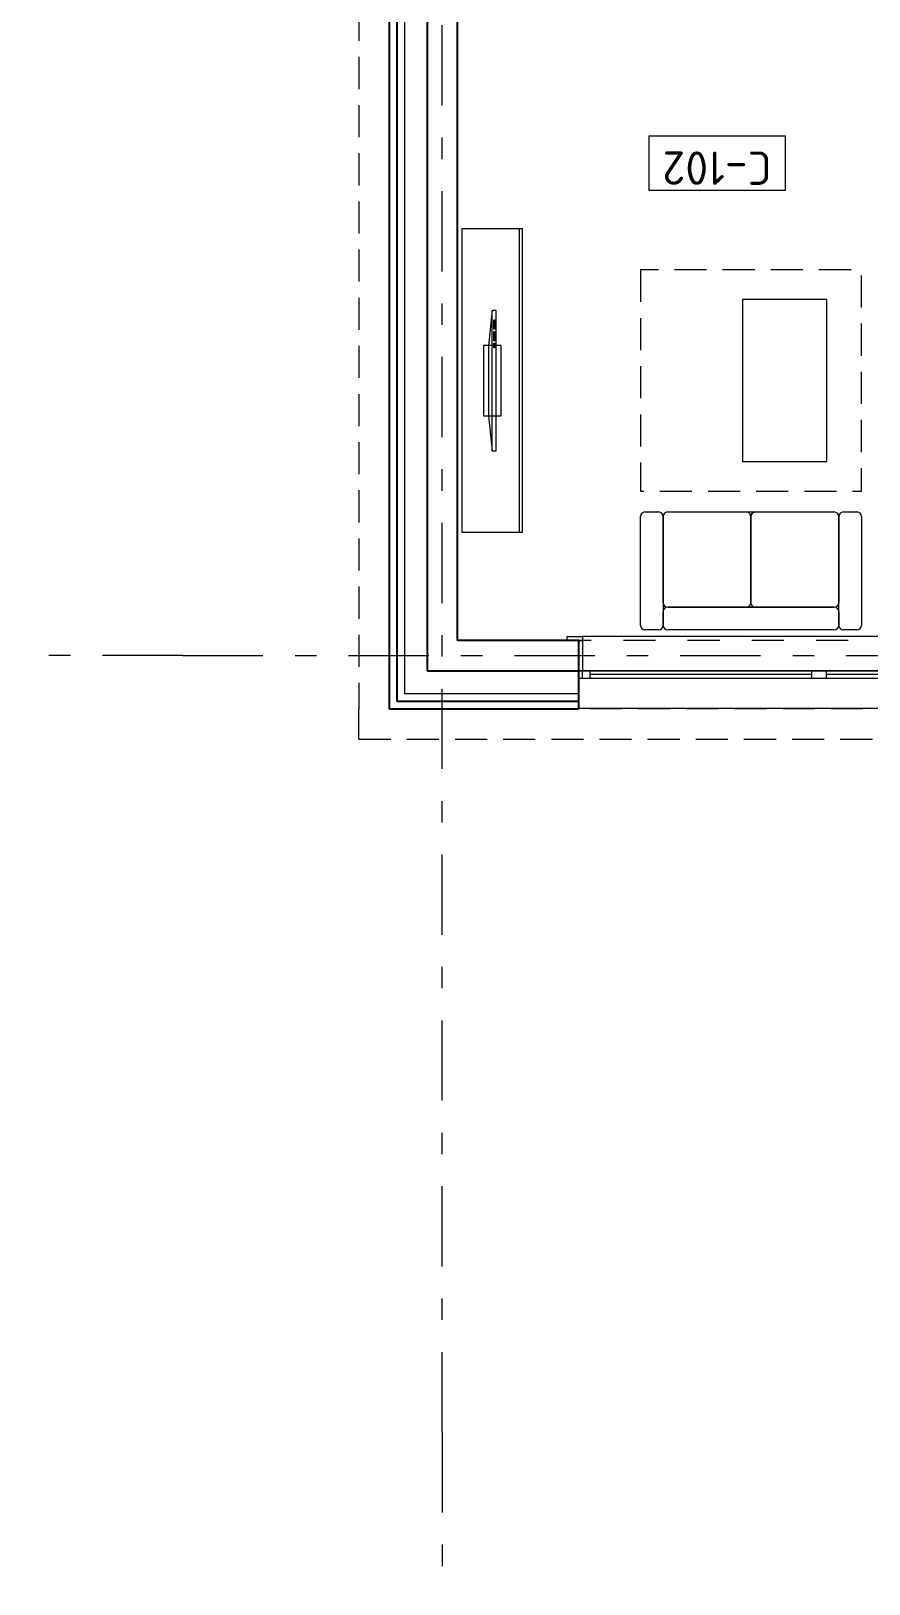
# Model space of a CAD drawing. Header units: millimetres. Extents: x 18162 to 3540582, y 72188 to 247925.
# Drawn here: x 654300 to 659825, y 72524 to 82764 of the extents above; entities that cross this region are included whole.
import ezdxf
from ezdxf.enums import TextEntityAlignment as Align

# ---------------------------------------------------------------- set-up
doc = ezdxf.new("R2010")
doc.units = ezdxf.units.MM
doc.header["$MEASUREMENT"] = 0
doc.set_wipeout_variables(frame=1)
for name, pattern in [('Dashed', [423.333333, 211.666667, -211.666667]), ('Double Dashed', [1093.611073, 529.166651, -211.666656, 141.111112, -211.666656]), ('Hidden Line', [317.5, 211.666667, -105.833333]), ('Wipeout_Contour', [1000, 0, -1000])]:
    doc.linetypes.add(name, pattern=pattern)
for name, color, linetype in [('Archicad Windows', 7, 'Continuous'), ('Archicad Zone Stamps', 7, 'Continuous'), ('Interior - Furniture', 7, 'Continuous'), ('Model Unit - Zone A', 7, 'Continuous'), ('Structural - Bearing', 7, 'Continuous'), ('Structural - Grid', 7, 'Continuous')]:
    doc.layers.add(name, color=color, linetype=linetype)
doc.styles.add('GENERATED_STYLE_2', font='')
doc.styles.add('GENERATED_STYLE_3', font='', dxfattribs={"width": 0.8})
doc.styles.get('GENERATED_STYLE_2').set_extended_font_data('ISOCPEUR MON')
doc.styles.get('GENERATED_STYLE_3').set_extended_font_data('ISOCPEUR MON')

# ---------------------------------------------------------------- blocks, each defined once
blk = doc.blocks.new('Carpet 27[181]_3', base_point=(658318, 79730))
at = {"layer": 'Interior - Furniture', "color": 7, "linetype": 'Hidden Line', "lineweight": 5, "flags": 128}
blk.add_lwpolyline([(658318, 81189), (658318, 79730), (659776, 79730), (659776, 81189)], close=True, dxfattribs=at)
blk = doc.blocks.new('Зочны өрөө_ гал тогоо_C-102_76_3', base_point=(658823, 81892))
at = {"layer": 'Archicad Zone Stamps', "color": 7, "linetype": 'Continuous', "lineweight": 5}
for p, q in [((659273, 82070), (658373, 82070)), ((658373, 82070), (658373, 81715)), ((659273, 81715), (659273, 82070)), ((658373, 81715), (659273, 81715))]:
    blk.add_line(p, q, dxfattribs=at)
at = {"layer": 'Archicad Zone Stamps', "color": 7, "lineweight": 5, "style": 'GENERATED_STYLE_2'}
for tag, p in [('DUMMY_861', (658461, 81750)), ('ROOM_NUMBER', (658823, 81750))]:
    blk.add_attdef(tag, text='', height=220, rotation=180, dxfattribs=at).set_placement(p, align=Align.TOP_CENTER)
blk = doc.blocks.new('Window with Sidelight 27[52]_3', base_point=(636138, 0))
at = {"layer": 'Archicad Windows', "color": 7, "linetype": 'Continuous', "lineweight": 13}
for p, q in [((657836, 78746), (657836, 78771)), ((657836, 78771), (657936, 78771)), ((657936, 78746), (657836, 78746)), ((657911, 78746), (657836, 78746)), ((657911, 78746), (657836, 78746)), ((657911, 78546), (657911, 78746)), ((657911, 78746), (657936, 78746)), ((657911, 78546), (657911, 78746)), ((657911, 78546), (657911, 78746)), ((660086, 78771), (657936, 78771)), ((657936, 78771), (657936, 78746)), ((657936, 78746), (657936, 78546)), ((660086, 78771), (660186, 78771)), ((660086, 78746), (660086, 78771)), ((660086, 78546), (660086, 78746)), ((660086, 78746), (660111, 78746)), ((660186, 78746), (660086, 78746)), ((660111, 78746), (660111, 78546)), ((660111, 78546), (660111, 78746)), ((660111, 78546), (660111, 78746)), ((660111, 78746), (660186, 78746)), ((660111, 78746), (660186, 78746)), ((660186, 78771), (660186, 78746)), ((657936, 78546), (657911, 78546)), ((657936, 78546), (657911, 78546)), ((657911, 78496), (657911, 78546)), ((657911, 78496), (657911, 78546)), ((657986, 78546), (657936, 78546)), ((657936, 78496), (657936, 78546)), ((657986, 78496), (657986, 78546)), ((659446, 78546), (657986, 78546)), ((659496, 78546), (659446, 78546)), ((659446, 78546), (659446, 78496)), ((659546, 78546), (659496, 78546)), ((659546, 78496), (659546, 78546)), ((660036, 78546), (659546, 78546)), ((660086, 78546), (660036, 78546)), ((660036, 78546), (660036, 78496)), ((660111, 78546), (660086, 78546)), ((660111, 78546), (660086, 78546)), ((660086, 78496), (660086, 78546)), ((660111, 78496), (660111, 78546)), ((660111, 78496), (660111, 78546)), ((657911, 78496), (657936, 78496)), ((657911, 78396), (657911, 78496)), ((657936, 78496), (657986, 78496)), ((659446, 78521), (657986, 78521)), ((657986, 78496), (659446, 78496)), ((659446, 78496), (659496, 78496)), ((659496, 78496), (659546, 78496)), ((660036, 78521), (659546, 78521)), ((659546, 78496), (660036, 78496)), ((660036, 78496), (660086, 78496)), ((660086, 78496), (660111, 78496)), ((660111, 78396), (660111, 78496)), ((657911, 78346), (657911, 78396)), ((657911, 78296), (657911, 78346)), ((660111, 78346), (660111, 78396)), ((660111, 78296), (660111, 78346)), ((660111, 78296), (657911, 78296))]:
    blk.add_line(p, q, dxfattribs=at)
at = {"layer": 'Archicad Windows', "color": 7, "linetype": 'Dashed', "lineweight": 13}
blk.add_line((660111, 78746), (657911, 78746), dxfattribs=at)
blk = doc.blocks.new('Coffee Table 04 27[303]_3', base_point=(658990, 79925))
at = {"layer": 'Interior - Furniture', "color": 7, "linetype": 'Continuous', "lineweight": 5, "flags": 128}
blk.add_lwpolyline([(658990, 79925), (659546, 79925), (659546, 80994), (658990, 80994)], close=True, dxfattribs=at)
blk = doc.blocks.new('Sofa 01 27[305]_3', base_point=(658318, 78815))
at = {"layer": 'Interior - Furniture', "color": 7, "linetype": 'Continuous', "lineweight": 5}
for p, q in [((658348, 79593), (658438, 79593)), ((658498, 79593), (659017, 79593)), ((658498, 79593), (659596, 79593)), ((659077, 79593), (659596, 79593)), ((659656, 79593), (659746, 79593)), ((658318, 78845), (658318, 79563)), ((658468, 78995), (658468, 79563)), ((658468, 78995), (658468, 79563)), ((658468, 79563), (658468, 78845)), ((659047, 79563), (659047, 78995)), ((659047, 78995), (659047, 79563)), ((659626, 79563), (659626, 78995)), ((659626, 79563), (659626, 78995)), ((659626, 78845), (659626, 79563)), ((659776, 79563), (659776, 78845)), ((659017, 78965), (658498, 78965)), ((659596, 78965), (658498, 78965)), ((658498, 78965), (659596, 78965)), ((659596, 78965), (659077, 78965)), ((658468, 78845), (658468, 78935)), ((659626, 78935), (659626, 78845)), ((658438, 78815), (658348, 78815)), ((659596, 78815), (658498, 78815)), ((659746, 78815), (659656, 78815))]:
    blk.add_line(p, q, dxfattribs=at)
for centre, start, end in [((658348, 79563), 90, 180), ((658438, 79563), 0, 90), ((658498, 79563), 90, 180), ((658498, 79563), 90, 180), ((659017, 79563), 0, 90), ((659077, 79563), 90, 180), ((659596, 79563), 0, 90), ((659596, 79563), 0, 90), ((659656, 79563), 90, 180), ((659746, 79563), 0, 90), ((658498, 78995), 180, 270), ((658498, 78995), 180, 270), ((658498, 78935), 90, 180), ((659017, 78995), 270, 0), ((659077, 78995), 180, 270), ((659596, 78995), 270, 0), ((659596, 78995), 270, 0), ((659596, 78935), 0, 90), ((658348, 78845), 180, 270), ((658438, 78845), 270, 0), ((658498, 78845), 180, 270), ((659596, 78845), 270, 0), ((659656, 78845), 180, 270), ((659746, 78845), 270, 0)]:
    blk.add_arc(centre, 30, start, end, dxfattribs=at)
blk = doc.blocks.new('TV Stand Mounted 27[307]_3', base_point=(657541, 79459))
at = {"layer": 'Interior - Furniture', "color": 7, "linetype": 'Continuous', "lineweight": 5}
blk.add_line((657521, 79459), (657521, 81459), dxfattribs=at)
at = {"layer": 'Interior - Furniture', "color": 7, "linetype": 'Continuous', "lineweight": 5, "flags": 128}
blk.add_lwpolyline([(657541, 79459), (657541, 81459), (657141, 81459), (657141, 79459)], close=True, dxfattribs=at)
blk = doc.blocks.new('Flat Panel TV 27[308]_3', base_point=(657366, 79997))
at = {"layer": 'Interior - Furniture', "color": 7, "linetype": 'Continuous', "lineweight": 5}
for p, q in [((657341, 79997), (657341, 80922)), ((657350, 80799), (657350, 80860)), ((657350, 80860), (657356, 80860)), ((657356, 80799), (657350, 80799)), ((657356, 80860), (657356, 80799)), ((657350, 80722), (657350, 80783)), ((657350, 80783), (657356, 80783)), ((657356, 80722), (657350, 80722)), ((657350, 80675), (657350, 80706)), ((657350, 80706), (657356, 80706)), ((657356, 80783), (657356, 80722)), ((657356, 80706), (657356, 80675)), ((657356, 80675), (657350, 80675))]:
    blk.add_line(p, q, dxfattribs=at)
at = {"layer": 'Interior - Furniture', "color": 7, "linetype": 'Continuous', "lineweight": 5, "flags": 128}
for points in [[(657366, 79997), (657366, 80922), (657341, 80922), (657316, 80691), (657316, 80228), (657341, 79997)], [(657399, 80228), (657399, 80691), (657283, 80691), (657283, 80228)]]:
    blk.add_lwpolyline(points, close=True, dxfattribs=at)
blk = doc.blocks.new('Standard grid marker[328]_3', base_point=(654300, 78646))
at = {"layer": 'Structural - Grid', "color": 13, "linetype": 'Double Dashed', "lineweight": 13}
for q in [(654300, 78646), (689862, 78646)]:
    blk.add_line((655300, 78646), q, dxfattribs=at)
at = {"layer": 'Structural - Grid', "color": 13, "lineweight": 13, "style": 'GENERATED_STYLE_3'}
blk.add_attdef('AC_MarkerText_1', text='', height=250, rotation=180, dxfattribs=at).set_placement((691162, 78521), align=Align.TOP_CENTER)
blk = doc.blocks.new('Standard grid marker[336]_3', base_point=(657011, 72524))
at = {"layer": 'Structural - Grid', "color": 13, "linetype": 'Double Dashed', "lineweight": 13}
for q in [(657011, 100185), (657011, 72524)]:
    blk.add_line((657011, 73524), q, dxfattribs=at)
at = {"layer": 'Structural - Grid', "color": 13, "lineweight": 13, "style": 'GENERATED_STYLE_3'}
blk.add_attdef('AC_MarkerText_1', text='', height=250, rotation=180, dxfattribs=at).set_placement((657011, 101360), align=Align.TOP_CENTER)

msp = doc.modelspace()

# ---------------------------------------------------------------- linework, layer by layer
at = {"layer": 'Structural - Bearing', "color": 7, "linetype": 'Continuous', "lineweight": 13, "flags": 128}
msp.add_lwpolyline([(656911.3, 96745.7), (656911.3, 78545.7), (687111.3, 78545.7), (687111.3, 96745.7), (673911.3, 96745.7), (673911.3, 92545.7), (671411.3, 92545.7), (671411.3, 96745.7)], close=True, dxfattribs=at)
at = {"layer": 'Structural - Bearing', "color": 7, "linetype": 'Hidden Line', "lineweight": 13, "flags": 128}
for points in [[(656460.6, 83545.7), (656460.6, 78295.1)], [(656460.6, 78095.1), (656460.6, 78295.1)], [(656460.6, 78095.1), (663910.9, 78095.1)]]:
    msp.add_lwpolyline(points, dxfattribs=at)

# ---------------------------------------------------------------- block references
at = {"layer": 'Interior - Furniture', "color": 7, "linetype": 'Hidden Line', "lineweight": 5}
msp.add_blockref('Carpet 27[181]_3', (658317.6, 79730.2), dxfattribs=at)
at = {"layer": 'Interior - Furniture', "color": 7, "linetype": 'Continuous', "lineweight": 5}
for name, p in [('Flat Panel TV 27[308]_3', (657366.3, 79996.6)), ('Coffee Table 04 27[303]_3', (658990.1, 79924.6)), ('Sofa 01 27[305]_3', (658317.6, 78814.8))]:
    msp.add_blockref(name, p, dxfattribs=at)
at = {"layer": 'Model Unit - Zone A', "color": 7, "linetype": 'Continuous', "lineweight": 5}
msp.add_blockref('Зочны өрөө_ гал тогоо_C-102_76_3', (658823.4, 81892.3), dxfattribs=at).add_auto_attribs({'ROOM_NUMBER': 'C-102'})

# ---------------------------------------------------------------- wipeouts: each hides what was drawn before it
at = {"color": 254, "linetype": 'Wipeout_Contour', "lineweight": 0, "ltscale": 1984042.374156197}
msp.add_wipeout([(656711.3, 78345.7), (656661.3, 78295.7), (656711.3, 78295.7)], dxfattribs=at).dxf.layer = 'Structural - Bearing'

# ---------------------------------------------------------------- next in the draw order: wipeouts: each hides what was drawn before it
at = {"color": 254, "linetype": 'Wipeout_Contour', "lineweight": 0, "ltscale": 1984209.085114507}
msp.add_wipeout([(656711.3, 78345.7), (656761.3, 78345.7), (656761.3, 78395.7)], dxfattribs=at).dxf.layer = 'Structural - Bearing'

# ---------------------------------------------------------------- next in the draw order: wipeouts: each hides what was drawn before it
at = {"color": 254, "linetype": 'Wipeout_Contour', "lineweight": 0, "ltscale": 1984586.259193207}
msp.add_wipeout([(656911.3, 78545.7), (656761.3, 78395.7), (656911.3, 78395.7)], dxfattribs=at).dxf.layer = 'Structural - Bearing'

# ---------------------------------------------------------------- next in the draw order: wipeouts: each hides what was drawn before it
at = {"color": 254, "linetype": 'Wipeout_Contour', "lineweight": 0, "ltscale": 2646873.942989808}
msp.add_wipeout([(656661.3, 78345.7), (656711.3, 78345.7), (656711.3, 84445.7), (656661.3, 84445.7)], dxfattribs=at).dxf.layer = 'Structural - Bearing'
at = {"color": 254, "linetype": 'Wipeout_Contour', "lineweight": 0, "ltscale": 1985191.724183578}
msp.add_wipeout([(657111.3, 78745.7), (656911.3, 78545.7), (657111.3, 78545.7)], dxfattribs=at).dxf.layer = 'Structural - Bearing'

# ---------------------------------------------------------------- next in the draw order: wipeouts: each hides what was drawn before it
at = {"color": 254, "linetype": 'Wipeout_Contour', "lineweight": 0, "ltscale": 1983999.758768156}
msp.add_wipeout([(656661.3, 78345.7), (656661.3, 78295.7), (656711.3, 78345.7)], dxfattribs=at).dxf.layer = 'Structural - Bearing'

# ---------------------------------------------------------------- next in the draw order: wipeouts: each hides what was drawn before it
at = {"color": 254, "linetype": 'Wipeout_Contour', "lineweight": 0, "ltscale": 2647084.271780854}
msp.add_wipeout([(656711.3, 78395.7), (656761.3, 78395.7), (656761.3, 84445.7), (656711.3, 84445.7)], dxfattribs=at).dxf.layer = 'Structural - Bearing'

# ---------------------------------------------------------------- next in the draw order: wipeouts: each hides what was drawn before it
at = {"color": 254, "linetype": 'Wipeout_Contour', "lineweight": 0, "ltscale": 2647516.816667982}
msp.add_wipeout([(656761.3, 78545.7), (656911.3, 78545.7), (656911.3, 84445.7), (656761.3, 84445.7)], dxfattribs=at).dxf.layer = 'Structural - Bearing'
at = {"color": 254, "linetype": 'Wipeout_Contour', "lineweight": 0, "ltscale": 1984166.473458235}
msp.add_wipeout([(656711.3, 78395.7), (656711.3, 78345.7), (656761.3, 78395.7)], dxfattribs=at).dxf.layer = 'Structural - Bearing'

# ---------------------------------------------------------------- next in the draw order: linework, layer by layer
at = {"layer": 'Structural - Bearing', "color": 7, "linetype": 'Continuous', "lineweight": 25, "flags": 128}
for points in [[(656661.3, 84415.7), (656661.3, 78295.7)], [(656661.3, 78295.7), (656711.3, 78295.7)]]:
    msp.add_lwpolyline(points, dxfattribs=at)

# ---------------------------------------------------------------- next in the draw order: wipeouts: each hides what was drawn before it
at = {"color": 254, "linetype": 'Wipeout_Contour', "lineweight": 0, "ltscale": 2648259.026387142}
msp.add_wipeout([(656911.3, 78745.7), (657111.3, 78745.7), (657111.3, 84445.7), (656911.3, 84445.7)], dxfattribs=at).dxf.layer = 'Structural - Bearing'
at = {"color": 254, "linetype": 'Wipeout_Contour', "lineweight": 0, "ltscale": 1984456.22348529}
msp.add_wipeout([(656761.3, 78545.7), (656761.3, 78395.7), (656911.3, 78545.7)], dxfattribs=at).dxf.layer = 'Structural - Bearing'

# ---------------------------------------------------------------- next in the draw order: linework, layer by layer
at = {"layer": 'Structural - Bearing', "color": 7, "linetype": 'Continuous', "lineweight": 25}
for p, q in [((656711.3, 84445.7), (656711.3, 78395.7)), ((656711.3, 78395.7), (656711.3, 78345.7)), ((656711.3, 78345.7), (656761.3, 78345.7))]:
    msp.add_line(p, q, dxfattribs=at)
at = {"layer": 'Structural - Bearing', "color": 7, "linetype": 'Continuous', "lineweight": 13}
for p, q in [((656761.3, 84445.7), (656761.3, 78545.7)), ((656761.3, 78545.7), (656761.3, 78395.7)), ((656761.3, 78395.7), (656911.3, 78395.7))]:
    msp.add_line(p, q, dxfattribs=at)

# ---------------------------------------------------------------- next in the draw order: block references
at = {"layer": 'Interior - Furniture', "color": 7, "linetype": 'Continuous', "lineweight": 5}
msp.add_blockref('TV Stand Mounted 27[307]_3', (657541.3, 79459.4), dxfattribs=at)

# ---------------------------------------------------------------- next in the draw order: wipeouts: each hides what was drawn before it
at = {"color": 254, "linetype": 'Wipeout_Contour', "lineweight": 0, "ltscale": 1985018.02433177}
msp.add_wipeout([(656911.3, 78745.7), (656911.3, 78545.7), (657111.3, 78745.7)], dxfattribs=at).dxf.layer = 'Structural - Bearing'

# ---------------------------------------------------------------- next in the draw order: linework, layer by layer
at = {"layer": 'Structural - Bearing', "color": 7, "linetype": 'Continuous', "lineweight": 25}
for p, q in [((656911.3, 84445.7), (656911.3, 78745.7)), ((656911.3, 78745.7), (656911.3, 78545.7)), ((656911.3, 78545.7), (657111.3, 78545.7))]:
    msp.add_line(p, q, dxfattribs=at)
at = {"layer": 'Structural - Bearing', "color": 7, "linetype": 'Continuous', "lineweight": 25, "flags": 128}
msp.add_lwpolyline([(657111.3, 78745.7), (657111.3, 84045.7)], dxfattribs=at)

# ---------------------------------------------------------------- next in the draw order: wipeouts: each hides what was drawn before it
at = {"color": 254, "linetype": 'Wipeout_Contour', "lineweight": 0, "ltscale": 2647843.860467827}
msp.add_wipeout([(657911.3, 78345.7), (656711.3, 78345.7), (656711.3, 78295.7), (657911.3, 78295.7)], dxfattribs=at).dxf.layer = 'Structural - Bearing'

# ---------------------------------------------------------------- next in the draw order: linework, layer by layer
at = {"layer": 'Structural - Bearing', "color": 7, "linetype": 'Hidden Line', "lineweight": 13, "flags": 128}
msp.add_lwpolyline([(656660.6, 78295.1), (656660.6, 83545.7)], dxfattribs=at)

# ---------------------------------------------------------------- next in the draw order: wipeouts: each hides what was drawn before it
at = {"color": 254, "linetype": 'Wipeout_Contour', "lineweight": 0, "ltscale": 2647966.826744261}
msp.add_wipeout([(656761.3, 78345.7), (657911.3, 78345.7), (657911.3, 78395.7), (656761.3, 78395.7)], dxfattribs=at).dxf.layer = 'Structural - Bearing'

# ---------------------------------------------------------------- next in the draw order: linework, layer by layer
at = {"layer": 'Structural - Bearing', "color": 7, "linetype": 'Continuous', "lineweight": 25}
msp.add_line((656711.3, 78345.7), (656761.3, 78345.7), dxfattribs=at)
at = {"layer": 'Structural - Bearing', "color": 7, "linetype": 'Hidden Line', "lineweight": 13, "flags": 128}
msp.add_lwpolyline([(663910.9, 78295.1), (656660.6, 78295.1)], dxfattribs=at)
at = {"layer": 'Structural - Bearing', "color": 7, "linetype": 'Continuous', "lineweight": 25, "flags": 128}
msp.add_lwpolyline([(656711.3, 78295.7), (657911.3, 78295.7)], dxfattribs=at)

# ---------------------------------------------------------------- next in the draw order: wipeouts: each hides what was drawn before it
at = {"color": 254, "linetype": 'Wipeout_Contour', "lineweight": 0, "ltscale": 3310889.090762048}
msp.add_wipeout([(656911.3, 78545.7), (656911.3, 78395.7), (657911.3, 78395.7), (657911.3, 78495.7), (657911.3, 78545.7)], dxfattribs=at).dxf.layer = 'Structural - Bearing'

# ---------------------------------------------------------------- next in the draw order: linework, layer by layer
at = {"layer": 'Structural - Bearing', "color": 7, "linetype": 'Continuous', "lineweight": 13}
for p, q in [((656761.3, 78395.7), (656911.3, 78395.7)), ((656911.3, 78395.7), (657911.3, 78395.7))]:
    msp.add_line(p, q, dxfattribs=at)
at = {"layer": 'Structural - Bearing', "color": 7, "linetype": 'Continuous', "lineweight": 25}
for p, q in [((656761.3, 78345.7), (657911.3, 78345.7)), ((657911.3, 78345.7), (657911.3, 78395.7)), ((657911.3, 78295.7), (657911.3, 78345.7))]:
    msp.add_line(p, q, dxfattribs=at)

# ---------------------------------------------------------------- next in the draw order: wipeouts: each hides what was drawn before it
at = {"color": 254, "linetype": 'Wipeout_Contour', "lineweight": 0, "ltscale": 2648792.341954055}
msp.add_wipeout([(657111.3, 78545.7), (657911.3, 78545.7), (657911.3, 78745.7), (657111.3, 78745.7)], dxfattribs=at).dxf.layer = 'Structural - Bearing'

# ---------------------------------------------------------------- next in the draw order: linework, layer by layer
at = {"layer": 'Structural - Bearing', "color": 7, "linetype": 'Continuous', "lineweight": 25}
for p, q in [((657911.3, 78745.7), (657836.3, 78745.7)), ((657911.3, 78545.7), (657911.3, 78745.7)), ((656911.3, 78545.7), (657111.3, 78545.7)), ((657111.3, 78545.7), (657911.3, 78545.7)), ((657911.3, 78495.7), (657911.3, 78545.7)), ((657911.3, 78395.7), (657911.3, 78495.7))]:
    msp.add_line(p, q, dxfattribs=at)
at = {"layer": 'Structural - Bearing', "color": 7, "linetype": 'Continuous', "lineweight": 25, "flags": 128}
msp.add_lwpolyline([(657911.3, 78745.7), (657111.3, 78745.7)], dxfattribs=at)

# ---------------------------------------------------------------- next in the draw order: block references
at = {"layer": 'Archicad Windows', "color": 7, "linetype": 'Continuous', "lineweight": 13}
msp.add_blockref('Window with Sidelight 27[52]_3', (636137.8, 0), dxfattribs=at)
at = {"layer": 'Structural - Grid', "color": 13, "linetype": 'Continuous', "lineweight": 13}
for name, p in [('Standard grid marker[336]_3', (657011.3, 72524.1)), ('Standard grid marker[328]_3', (654300.1, 78645.7))]:
    msp.add_blockref(name, p, dxfattribs=at)

doc.saveas('drawing.dxf')
